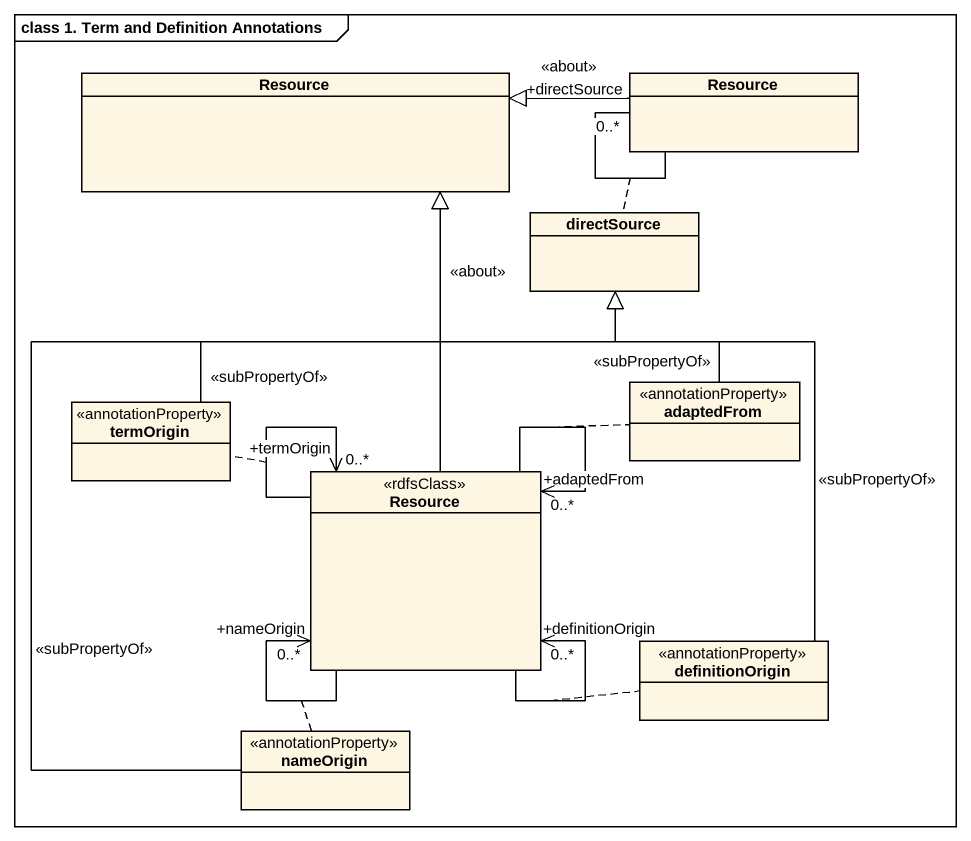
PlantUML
@startuml
mainframe class 1. Term and Definition Annotations
hide circle
hide empty members
class Resource
class "Resource" as Resource_2
class directSource
class adaptedFrom <<annotationProperty>>
class termOrigin <<annotationProperty>>
class "Resource" as Resource_3 <<rdfsClass>>
class definitionOrigin <<annotationProperty>>
class nameOrigin <<annotationProperty>>
Resource_2 -left-|> Resource : <<about>>
Resource_2 -- "+directSource\n0..*" Resource_2
(Resource_2, Resource_2) .. directSource
adaptedFrom -up-|> directSource : <<subPropertyOf>>
termOrigin -right-|> directSource : <<subPropertyOf>>
Resource_3 -up-|> Resource : <<about>>
Resource_3 --> "+adaptedFrom\n0..*" Resource_3
(Resource_3, Resource_3) .. adaptedFrom
Resource_3 --> "+termOrigin\n0..*" Resource_3
(Resource_3, Resource_3) .. termOrigin
Resource_3 --> "+nameOrigin\n0..*" Resource_3
(Resource_3, Resource_3) .. nameOrigin
Resource_3 --> "+definitionOrigin\n0..*" Resource_3
(Resource_3, Resource_3) .. definitionOrigin
definitionOrigin -up-|> directSource : <<subPropertyOf>>
nameOrigin -up-|> directSource : <<subPropertyOf>>
@enduml
